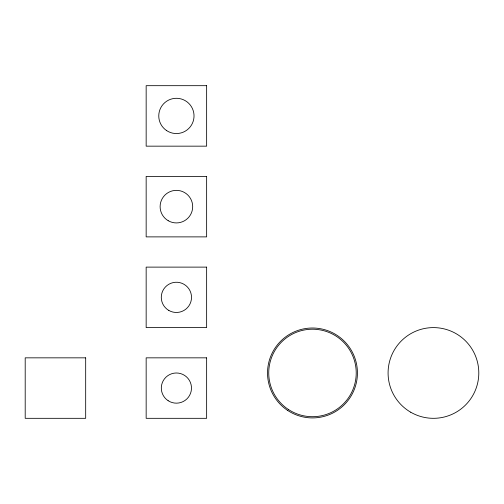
<?xml version="1.0" encoding="UTF-8"?>
<svg xmlns="http://www.w3.org/2000/svg" width="504" height="504" viewBox="0 0 504 504"><rect width="100%" height="100%" fill="white"/><g stroke="black" fill="none" stroke-linecap="round" stroke-linejoin="round"><path stroke-width="0.76" d="M206.64 85.68L146.16 85.68L146.16 146.16L206.64 146.16L206.64 85.68M206.64 176.4L146.16 176.4L146.16 236.88L206.64 236.88L206.64 176.4M206.64 267.12L146.16 267.12L146.16 327.6L206.64 327.6L206.64 267.12M85.68 357.84L25.2 357.84L25.2 418.32L85.68 418.32L85.68 357.84M206.64 357.84L146.16 357.84L146.16 418.32L206.64 418.32L206.64 357.84M166.635 130.605A17.634 17.634 0 0 0 193.996 117.035A17.634 17.634 0 0 0 168.563 100.126A17.634 17.634 0 0 0 166.635 130.605M168.21 220.714A16.286 16.286 0 0 0 192.686 206.697A16.286 16.286 0 0 0 168.311 192.509A16.286 16.286 0 0 0 168.21 220.714M168.141 400.705A15.088 15.088 0 0 0 191.463 388.924A15.088 15.088 0 0 0 169.596 374.611A15.088 15.088 0 0 0 168.141 400.705M168.84 310.451A15.12 15.12 0 0 0 191.52 297.36A15.12 15.12 0 0 0 168.84 284.269A15.12 15.12 0 0 0 168.84 310.451M287.803 410.539A44.957 44.957 0 0 0 357.361 375.543A44.957 44.957 0 0 0 292.276 332.804A44.957 44.957 0 0 0 287.803 410.539M288.471 409.525A43.747 43.747 0 0 0 356.152 375.474A43.747 43.747 0 0 0 292.818 333.881A43.747 43.747 0 0 0 288.471 409.525M410.76 412.24A45.36 45.36 0 0 0 478.8 372.96A45.36 45.36 0 0 0 410.76 333.679A45.36 45.36 0 0 0 410.76 412.24"/></g></svg>
